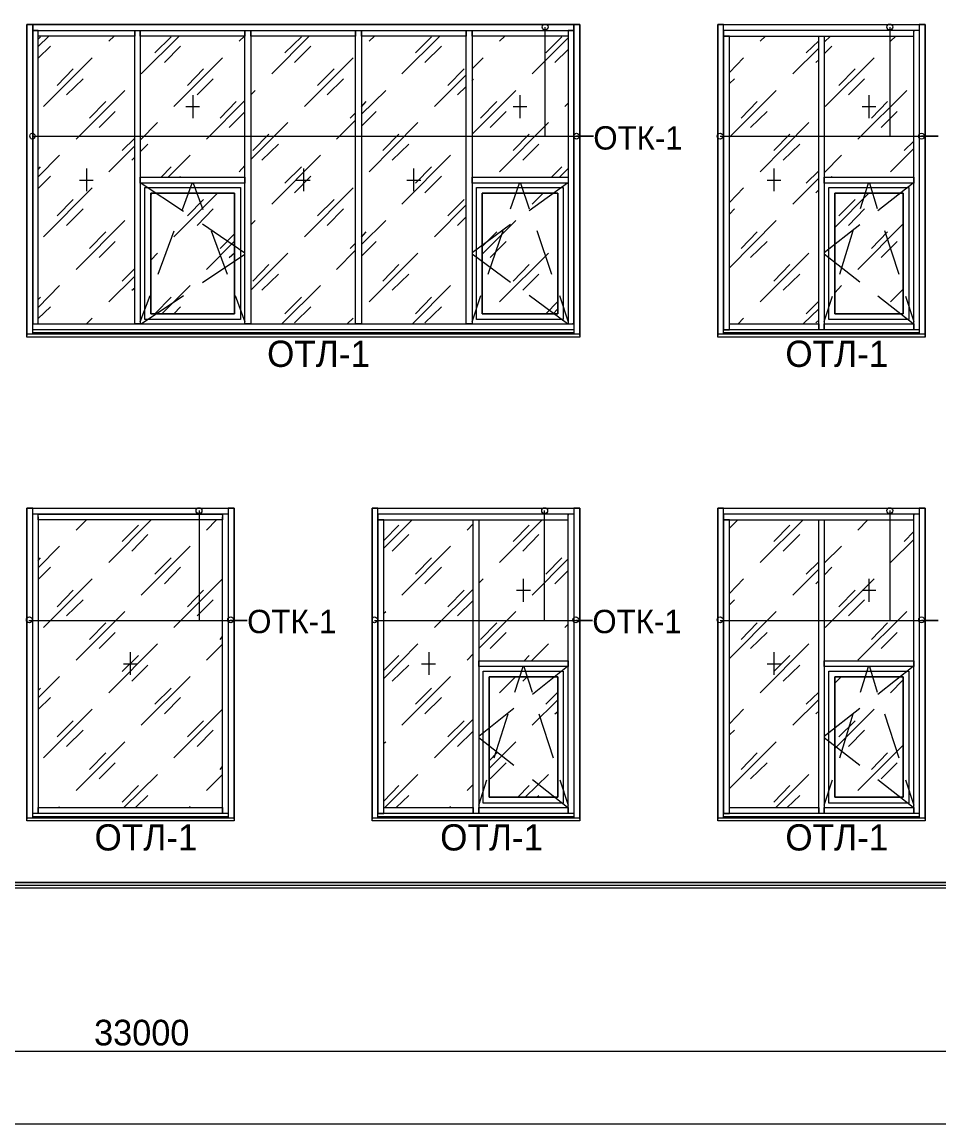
# Model space of a CAD drawing. Header units: millimetres. Extents: x 2294 to 908349, y -83289 to 219220.
# Drawn here: x 370857 to 378818, y 112340 to 121908 of the extents above; entities that cross this region are included whole.
import ezdxf

# ---------------------------------------------------------------- set-up
doc = ezdxf.new("R2010")
doc.units = ezdxf.units.MM
doc.layers.add('PDF _Геометрия', color=7, linetype='Continuous')
doc.layers.add('PDF _Текст', color=7, linetype='Continuous')

msp = doc.modelspace()

# ---------------------------------------------------------------- linework, layer by layer
at = {"layer": 'PDF _Геометрия', "lineweight": 9}
for points in [[(355033.6, 114435.6), (388559.4, 114435.6), (388559.4, 128188.8), (388559.4, 114435.6), (388580.6, 114435.6), (388580.6, 128188.8), (388580.6, 114435.6), (398096.5, 114435.6), (398096.5, 117686.6), (400196.1, 117686.6), (400196.1, 114435.6), (400793, 114435.6), (400793, 117686.6), (402194.1, 117686.6), (402194.1, 114435.6), (418173.9, 114435.6)], [(370949.9, 119197.8), (370949.9, 119261.3), (370949.9, 120535.5), (370949.9, 121809.6), (370949.9, 121885.8), (370949.9, 121835), (370949.9, 120535.5), (370949.9, 119286.7), (370996.5, 119286.7), (370996.5, 120535.5), (370996.5, 121835), (370949.9, 121835), (370971.1, 121835), (371855.8, 121835), (372816.7, 121835), (373777.6, 121835), (374738.5, 121835), (375623.2, 121835), (375648.6, 121835), (375648.6, 121885.8), (375623.2, 121885.8), (374738.5, 121885.8), (373777.6, 121885.8), (372816.7, 121885.8), (371855.8, 121885.8), (370971.1, 121885.8), (370949.9, 121885.8), (370899.1, 121885.8), (370899.1, 121809.6), (370899.1, 120535.5), (370899.1, 119261.3), (370899.1, 119185.1), (370899.1, 121885.8), (375699.4, 121885.8), (375699.4, 119185.1), (375699.4, 119261.3), (375699.4, 120535.5), (375699.4, 121809.6), (375699.4, 121885.8), (375648.6, 121885.8), (375648.6, 121809.6), (375648.6, 120535.5), (375648.6, 121835), (375597.8, 121835), (375597.8, 120535.5), (375597.8, 119286.7), (375648.6, 119286.7), (375648.6, 120535.5), (375648.6, 119261.3), (375648.6, 119197.8)], [(375394.6, 121864.6), (375394.6, 120916.4), (375817.9, 120916.4), (375669.8, 120916.4)], [(376948.1, 119197.8), (376948.1, 119261.3), (376948.1, 120535.5), (376948.1, 119235.9), (376998.9, 119235.9), (376998.9, 120535.5), (376998.9, 121784.2), (376948.1, 121784.2), (376948.1, 120535.5), (376948.1, 121809.6), (376948.1, 121885.8), (376897.3, 121885.8), (376897.3, 121809.6), (376897.3, 120535.5), (376897.3, 119261.3), (376897.3, 119185.1), (376897.3, 121885.8), (378696.4, 121885.8), (378696.4, 119185.1), (378696.4, 119261.3), (378696.4, 120535.5), (378696.4, 121809.6), (378696.4, 121885.8), (378645.6, 121885.8), (378645.6, 121809.6), (378645.6, 120535.5), (378645.6, 119235.9), (378599, 119235.9), (378599, 120535.5), (378599, 121809.6)], [(378391.6, 121864.6), (378391.6, 120916.4), (378810.7, 120916.4), (378666.8, 120916.4)], [(378599, 121835), (378599, 121826.5)], [(378645.6, 121809.6), (378645.6, 120535.5), (378645.6, 119261.3), (378645.6, 119197.8)], [(370996.5, 121695.3), (371089.6, 121784.2)], [(370996.5, 121758.8), (371017.6, 121780)], [(371610.2, 121741.9), (371656.8, 121784.2)], [(371889.6, 121458.3), (372219.8, 121784.2)], [(372008.2, 121640.3), (372152.1, 121780)], [(372740.5, 121741.9), (372787, 121784.2)], [(373024.1, 121458.3), (373350, 121784.2)], [(373138.4, 121640.3), (373282.3, 121780)], [(373870.7, 121741.9), (373917.3, 121784.2)], [(374154.3, 121458.3), (374484.5, 121784.2)], [(374272.8, 121640.3), (374412.5, 121780)], [(375000.9, 121741.9), (375047.5, 121784.2)], [(375284.5, 121458.3), (375597.8, 121771.5)], [(375403.1, 121640.3), (375542.8, 121780)], [(377265.6, 121741.9), (377312.2, 121784.2)], [(377663.5, 121640.3), (377773.6, 121746.1)], [(377820.1, 121733.4), (377875.2, 121784.2)], [(378395.8, 121741.9), (378442.4, 121784.2)], [(370996.5, 121593.7), (371102.3, 121699.5)], [(372092.8, 121555.6), (372232.5, 121699.5)], [(373223, 121555.6), (373362.7, 121699.5)], [(374353.3, 121555.6), (374497.2, 121699.5)], [(375483.5, 121555.6), (375597.8, 121669.9)], [(377549.2, 121458.3), (377773.6, 121682.6)], [(377820.1, 121631.8), (377887.9, 121699.5)], [(371043, 121174.6), (371466.3, 121597.9)], [(372173.2, 121174.6), (372596.6, 121597.9)], [(373307.7, 121174.6), (373731, 121597.9)], [(374763.9, 121500.6), (374861.2, 121597.9)], [(376998.9, 121471), (377121.7, 121597.9)], [(377748.2, 121555.6), (377773.6, 121581)], [(377828.6, 121174.6), (378256.2, 121597.9)], [(371161.5, 121356.7), (371301.2, 121500.6)], [(371242, 121276.2), (371385.9, 121415.9)], [(372291.8, 121356.7), (372431.5, 121500.6)], [(372376.4, 121276.2), (372516.1, 121415.9)], [(373422, 121356.7), (373565.9, 121500.6)], [(373506.7, 121276.2), (373646.4, 121415.9)], [(374437.9, 121174.6), (374713.1, 121449.8)], [(374552.2, 121356.7), (374696.2, 121500.6)], [(374763.9, 121399), (374776.6, 121415.9)], [(376998.9, 121373.6), (377041.3, 121415.9)], [(377947.1, 121356.7), (378091.1, 121500.6)], [(378031.8, 121276.2), (378171.5, 121415.9)], [(374636.9, 121276.2), (374713.1, 121348.2)], [(371326.6, 120891), (371749.9, 121314.3)], [(372338.3, 121272), (372338.3, 121073)], [(372456.9, 120891), (372791.3, 121225.4)], [(372842.1, 121276.2), (372880.2, 121314.3)], [(373803, 121106.9), (374014.6, 121314.3)], [(374763.9, 120933.4), (375144.9, 121314.3)], [(375178.7, 121272), (375178.7, 121073)], [(376998.9, 120908), (377405.3, 121314.3)], [(378112.2, 120891), (378539.8, 121314.3)], [(378209.6, 121272), (378209.6, 121073)], [(371440.9, 121073), (371584.9, 121217)], [(371525.6, 120992.6), (371665.3, 121132.3)], [(372279.1, 121174.6), (372397.6, 121174.6)], [(372575.4, 121073), (372715.1, 121217)], [(373803, 121170.4), (373845.3, 121217)], [(373803, 121005.3), (373930, 121132.3)], [(374835.8, 121073), (374979.8, 121217)], [(374920.5, 120992.6), (375060.2, 121132.3)], [(375119.5, 121174.6), (375238, 121174.6)], [(375568.2, 121174.6), (375597.8, 121204.3)], [(377100.5, 121073), (377240.2, 121217)], [(377181, 120992.6), (377324.9, 121132.3)], [(378150.3, 121174.6), (378268.9, 121174.6)], [(378230.8, 121073), (378370.4, 121217)], [(378315.4, 120992.6), (378455.1, 121132.3)], [(371881.2, 120882.6), (372033.6, 121035)], [(372655.8, 120992.6), (372791.3, 121128.1)], [(372842.1, 120713.2), (373163.8, 121035)], [(373587.1, 120891), (373752.2, 121056.1)], [(373705.6, 121073), (373752.2, 121119.6)], [(373870.7, 120607.4), (374294, 121035)], [(375000.9, 120607.4), (375428.5, 121035)], [(377265.6, 120607.4), (377688.9, 121035)], [(370945.7, 120916.4), (375817.9, 120916.4)], [(371724.5, 120793.7), (371834.6, 120899.5)], [(371881.2, 120781), (371948.9, 120848.7)], [(372859, 120793.7), (372998.7, 120933.4)], [(372939.4, 120709), (373083.4, 120848.7)], [(373989.2, 120793.7), (374128.9, 120933.4)], [(374069.7, 120709), (374213.6, 120848.7)], [(375119.5, 120793.7), (375259.1, 120933.4)], [(375204.1, 120709), (375343.8, 120848.7)], [(376918.5, 120916.4), (378810.7, 120916.4)], [(377384.1, 120793.7), (377523.8, 120933.4)], [(377464.6, 120709), (377608.5, 120848.7)], [(378514.4, 120793.7), (378599, 120874.1)], [(370996.5, 120565.1), (371182.7, 120751.3)], [(371610.2, 120607.4), (371834.6, 120831.8)], [(372126.7, 120560.8), (372317.2, 120751.3)], [(373024.1, 120328), (373447.4, 120751.3)], [(374154.3, 120328), (374577.6, 120751.3)], [(377820.1, 120598.9), (377972.5, 120751.3)], [(378395.8, 120607.4), (378599, 120810.6)], [(371809.2, 120709), (371834.6, 120734.4)], [(372740.5, 120607.4), (372791.3, 120662.4)], [(370996.5, 120628.6), (371017.6, 120649.7)], [(370996.5, 120463.5), (371102.3, 120569.3)], [(371415.5, 120637), (371415.5, 120438.1)], [(372063.2, 120560.8), (372152.1, 120649.7)], [(372228.3, 120560.8), (372232.5, 120569.3)], [(373138.4, 120510.1), (373282.3, 120649.7)], [(373223, 120425.4), (373362.7, 120569.3)], [(373299.2, 120637), (373299.2, 120438.1)], [(374255.9, 120637), (374255.9, 120438.1)], [(374272.8, 120510.1), (374412.5, 120649.7)], [(374353.3, 120425.4), (374497.2, 120569.3)], [(375453.9, 120560.8), (375542.8, 120649.7)], [(375521.6, 120560.8), (375597.8, 120637)], [(377384.1, 120637), (377384.1, 120438.1)], [(377663.5, 120510.1), (377773.6, 120615.9)], [(377883.6, 120560.8), (377887.9, 120569.3)], [(371043, 120044.4), (371466.3, 120467.7)], [(371356.3, 120535.5), (371474.8, 120535.5)], [(371889.6, 120510.1), (372257.9, 120264.5)], [(372249.4, 120281.5), (372334.1, 120510.1)], [(372342.6, 120510.1), (372427.2, 120281.5)], [(373235.7, 120535.5), (373358.5, 120535.5)], [(373307.7, 120044.4), (373731, 120467.7)], [(374196.6, 120535.5), (374319.4, 120535.5)], [(375098.3, 120285.7), (375174.5, 120510.1)], [(375183, 120510.1), (375259.1, 120285.7)], [(375593.6, 120510.1), (375259.1, 120268.8)], [(376998.9, 120340.7), (377121.7, 120467.7)], [(377324.9, 120535.5), (377443.4, 120535.5)], [(377549.2, 120328), (377773.6, 120552.4)], [(378137.6, 120289.9), (378205.4, 120510.1)], [(378213.8, 120510.1), (378281.6, 120289.9)], [(378594.8, 120510.1), (378285.8, 120268.8)], [(371161.5, 120226.4), (371301.2, 120366.1)], [(371974.3, 120408.5), (371987, 120421.2)], [(372173.2, 120044.4), (372554.2, 120421.2)], [(372291.8, 120226.4), (372431.5, 120366.1)], [(373422, 120226.4), (373565.9, 120366.1)], [(374552.2, 120226.4), (374696.2, 120366.1)], [(375284.5, 120328), (375381.9, 120421.2)], [(377748.2, 120425.4), (377773.6, 120450.8)], [(377913.3, 120124.8), (378209.6, 120421.2)], [(377947.1, 120226.4), (378091.1, 120366.1)], [(371242, 120141.8), (371385.9, 120285.7)], [(372376.4, 120141.8), (372516.1, 120285.7)], [(373506.7, 120141.8), (373646.4, 120285.7)], [(374437.9, 120044.4), (374713.1, 120319.6)], [(376998.9, 120239.1), (377041.3, 120285.7)], [(378031.8, 120141.8), (378171.5, 120285.7)], [(371326.6, 119760.8), (371749.9, 120184.1)], [(372842.1, 120146), (372880.2, 120184.1)], [(373803, 119976.7), (374014.6, 120184.1)], [(374636.9, 120141.8), (374713.1, 120218)], [(374852.8, 119892), (375144.9, 120184.1)], [(376998.9, 119773.5), (377405.3, 120184.1)], [(371440.9, 119942.8), (371584.9, 120086.7)], [(372037.8, 119718.5), (372177.5, 120095.2)], [(372423, 120154.5), (372791.3, 119904.7)], [(372499.2, 120095.2), (372638.9, 119718.5)], [(373803, 120040.2), (373845.3, 120086.7)], [(375098.3, 120150.2), (374763.9, 119904.7)], [(374852.8, 119959.8), (374979.8, 120086.7)], [(374903.6, 119718.5), (375034.8, 120099.4)], [(375326.9, 120099.4), (375453.9, 119718.5)], [(377100.5, 119942.8), (377240.2, 120086.7)], [(378129.2, 120146), (377820.1, 119904.7)], [(377955.6, 119718.5), (378074.1, 120099.4)], [(378112.2, 119760.8), (378505.9, 120154.5)], [(378230.8, 119942.8), (378370.4, 120086.7)], [(378345, 120099.4), (378467.8, 119718.5)], [(371525.6, 119862.4), (371665.3, 120002.1)], [(372456.9, 119760.8), (372702.4, 120006.3)], [(372575.4, 119942.8), (372702.4, 120069.8)], [(373705.6, 119942.8), (373752.2, 119989.4)], [(373803, 119875.1), (373930, 120002.1)], [(374920.5, 119862.4), (375060.2, 120002.1)], [(377181, 119862.4), (377324.9, 120002.1)], [(378315.4, 119862.4), (378455.1, 120002.1)], [(371974.3, 119841.2), (372033.6, 119900.5)], [(372423, 119646.5), (372791.3, 119892)], [(372655.8, 119862.4), (372702.4, 119904.7)], [(372842.1, 119578.8), (373163.8, 119900.5)], [(373587.1, 119760.8), (373752.2, 119925.9)], [(373870.7, 119477.2), (374294, 119900.5)], [(375098.3, 119646.5), (374763.9, 119892)], [(375000.9, 119477.2), (375428.5, 119900.5)], [(377265.6, 119477.2), (377688.9, 119900.5)], [(378129.2, 119650.7), (377820.1, 119892)], [(372859, 119659.2), (372998.7, 119803.1)], [(373989.2, 119659.2), (374128.9, 119803.1)], [(375119.5, 119659.2), (375259.1, 119803.1)], [(377384.1, 119659.2), (377523.8, 119803.1)], [(371610.2, 119477.2), (371834.6, 119701.5)], [(371724.5, 119659.2), (371834.6, 119769.3)], [(372939.4, 119578.8), (373083.4, 119718.5)], [(374069.7, 119578.8), (374213.6, 119718.5)], [(375204.1, 119578.8), (375343.8, 119718.5)], [(377464.6, 119578.8), (377608.5, 119718.5)], [(370996.5, 119430.6), (371182.7, 119621.1)], [(371809.2, 119578.8), (371834.6, 119599.9)], [(372071.7, 119375.6), (372317.2, 119621.1)], [(373113, 119286.7), (373447.4, 119621.1)], [(374247.4, 119286.7), (374577.6, 119621.1)], [(377913.3, 119557.6), (377972.5, 119621.1)], [(370996.5, 119498.4), (371017.6, 119519.5)], [(371881.2, 119303.6), (371970.1, 119532.2)], [(371889.6, 119286.7), (372257.9, 119532.2)], [(372008.2, 119375.6), (372152.1, 119519.5)], [(372706.6, 119532.2), (372791.3, 119303.6)], [(373138.4, 119375.6), (373282.3, 119519.5)], [(374272.8, 119375.6), (374412.5, 119519.5)], [(374763.9, 119303.6), (374840.1, 119532.2)], [(375593.6, 119286.7), (375259.1, 119532.2)], [(375521.6, 119532.2), (375597.8, 119303.6)], [(377820.1, 119307.9), (377892.1, 119528)], [(378594.8, 119286.7), (378285.8, 119528)], [(378395.8, 119477.2), (378505.9, 119587.2)], [(378527.1, 119528), (378599, 119307.9)], [(370996.5, 119333.3), (371102.3, 119434.9)], [(372173.2, 119375.6), (372232.5, 119434.9)], [(373223, 119295.2), (373362.7, 119434.9)], [(374353.3, 119295.2), (374497.2, 119434.9)], [(375403.1, 119375.6), (375508.9, 119481.4)], [(375466.6, 119375.6), (375508.9, 119417.9)], [(377638.1, 119286.7), (377773.6, 119417.9)], [(377663.5, 119375.6), (377773.6, 119485.7)], [(371415.5, 119286.7), (371466.3, 119337.5)], [(373680.2, 119286.7), (373731, 119337.5)], [(377075.1, 119286.7), (377121.7, 119337.5)], [(377748.2, 119295.2), (377773.6, 119320.6)], [(375623.2, 119235.9), (374738.5, 119235.9), (373777.6, 119235.9), (372816.7, 119235.9), (371855.8, 119235.9), (370971.1, 119235.9), (370949.9, 119235.9), (370949.9, 119286.7), (370971.1, 119286.7), (371855.8, 119286.7), (372816.7, 119286.7), (373777.6, 119286.7), (374738.5, 119286.7), (375623.2, 119286.7)], [(375648.6, 119235.9), (370949.9, 119235.9)], [(375648.6, 119286.7), (375635.9, 119286.7)], [(378645.6, 119235.9), (376948.1, 119235.9)], [(378696.4, 119235.9), (378696.4, 119210.5), (378696.4, 119197.8), (378696.4, 119172.4), (378696.4, 119180.9)], [(375699.4, 119202), (375699.4, 119197.8), (370899.1, 119197.8), (370899.1, 119202)], [(375699.4, 119197.8), (375699.4, 119172.4), (370899.1, 119172.4), (370899.1, 119197.8)], [(370899.1, 119172.4), (370899.1, 119180.9)], [(375648.6, 119210.5), (370949.9, 119210.5), (375648.6, 119210.5)], [(375648.6, 119210.5), (370949.9, 119210.5)], [(375699.4, 119180.9), (375699.4, 119172.4)], [(378696.4, 119197.8), (376897.3, 119197.8), (376897.3, 119202)], [(378696.4, 119172.4), (376897.3, 119172.4), (376897.3, 119197.8)], [(376897.3, 119172.4), (376897.3, 119180.9)], [(378645.6, 119210.5), (376948.1, 119210.5), (378645.6, 119210.5)], [(378645.6, 119210.5), (376948.1, 119210.5)], [(370996.5, 117610.4), (370996.5, 115036.7), (370949.9, 115036.7), (370949.9, 117610.4), (370949.9, 117686.6), (370899.1, 117686.6), (370899.1, 117610.4), (370899.1, 115062.1), (370899.1, 114985.9), (370899.1, 117686.6), (372698.1, 117686.6), (372698.1, 114985.9), (372698.1, 115062.1), (372698.1, 117610.4), (372698.1, 117686.6), (372647.3, 117686.6), (372647.3, 117610.4), (372647.3, 115036.7), (372596.6, 115036.7), (372596.6, 117610.4)], [(373946.9, 114998.6), (373946.9, 115062.1), (373946.9, 116336.3), (373946.9, 115036.7), (373997.7, 115036.7), (373997.7, 116336.3), (373997.7, 117585), (373946.9, 117585), (373946.9, 116336.3), (373946.9, 117610.4), (373946.9, 117686.6), (373896.1, 117686.6), (373896.1, 117610.4), (373896.1, 116336.3), (373896.1, 115062.1), (373896.1, 114985.9), (373896.1, 117686.6), (375699.4, 117686.6), (375699.4, 114985.9), (375699.4, 115062.1), (375699.4, 116336.3), (375699.4, 117610.4), (375699.4, 117686.6), (375648.6, 117686.6), (375648.6, 117610.4), (375648.6, 116336.3), (375648.6, 115036.7), (375597.8, 115036.7), (375597.8, 116336.3), (375597.8, 117610.4)], [(376948.1, 114998.6), (376948.1, 115062.1), (376948.1, 116336.3), (376948.1, 115036.7), (376998.9, 115036.7), (376998.9, 116336.3), (376998.9, 117585), (376948.1, 117585), (376948.1, 116336.3), (376948.1, 117610.4), (376948.1, 117686.6), (376897.3, 117686.6), (376897.3, 117610.4), (376897.3, 116336.3), (376897.3, 115062.1), (376897.3, 114985.9), (376897.3, 117686.6), (378696.4, 117686.6), (378696.4, 114985.9), (378696.4, 115062.1), (378696.4, 116336.3), (378696.4, 117610.4), (378696.4, 117686.6), (378645.6, 117686.6), (378645.6, 117610.4), (378645.6, 116336.3), (378645.6, 115036.7), (378599, 115036.7), (378599, 116336.3), (378599, 117610.4)], [(370949.9, 114998.6), (370949.9, 115062.1), (370949.9, 117610.4)], [(372596.6, 117627.3), (372596.6, 117635.8), (372596.6, 117585), (370996.5, 117585), (370996.5, 117635.8), (372596.6, 117635.8)], [(370996.5, 117627.3), (370996.5, 117635.8)], [(372393.4, 117665.4), (372393.4, 116713), (372812.4, 116713), (372664.3, 116713)], [(372647.3, 117610.4), (372647.3, 115062.1), (372647.3, 114998.6)], [(375390.4, 117665.4), (375390.4, 116713), (375809.4, 116713), (375665.5, 116713)], [(375597.8, 117635.8), (375597.8, 117627.3)], [(375648.6, 117610.4), (375648.6, 116336.3), (375648.6, 115062.1), (375648.6, 114998.6)], [(378391.6, 117665.4), (378391.6, 116713), (378810.7, 116713), (378666.8, 116713)], [(378599, 117635.8), (378599, 117627.3)], [(378645.6, 117610.4), (378645.6, 116336.3), (378645.6, 115062.1), (378645.6, 114998.6)], [(371326.6, 117496.1), (371415.5, 117585)], [(371610.2, 117216.7), (371978.5, 117585)], [(371724.5, 117398.8), (371868.5, 117538.4)], [(372456.9, 117496.1), (372545.8, 117585)], [(373997.7, 117339.5), (374243.2, 117585)], [(373997.7, 117407.2), (374128.9, 117538.4)], [(374721.5, 117496.1), (374772.3, 117551.1)], [(375000.9, 117216.7), (375373.4, 117585)], [(375119.5, 117398.8), (375259.1, 117538.4)], [(376998.9, 117513), (377070.9, 117585)], [(377265.6, 117216.7), (377638.1, 117585)], [(377384.1, 117398.8), (377523.8, 117538.4)], [(378112.2, 117496.1), (378201.1, 117585)], [(371809.2, 117314.1), (371948.9, 117458)], [(374069.7, 117314.1), (374213.6, 117458)], [(375204.1, 117314.1), (375343.8, 117458)], [(377464.6, 117314.1), (377608.5, 117458)], [(378395.8, 117216.7), (378599, 117415.7)], [(378514.4, 117398.8), (378599, 117483.4)], [(370996.5, 117170.2), (371182.7, 117356.4)], [(371889.6, 116933.1), (372317.2, 117356.4)], [(374154.3, 116933.1), (374577.6, 117356.4)], [(377820.1, 117208.3), (377972.5, 117356.4)], [(370996.5, 117233.7), (371017.6, 117254.8)], [(372008.2, 117115.1), (372152.1, 117254.8)], [(374272.8, 117115.1), (374412.5, 117254.8)], [(375284.5, 116933.1), (375597.8, 117246.4)], [(375403.1, 117115.1), (375542.8, 117254.8)], [(377663.5, 117115.1), (377773.6, 117221)], [(370996.5, 117068.6), (371102.3, 117174.4)], [(372092.8, 117030.5), (372232.5, 117174.4)], [(374353.3, 117030.5), (374497.2, 117174.4)], [(375483.5, 117030.5), (375597.8, 117144.8)], [(377549.2, 116933.1), (377773.6, 117157.5)], [(377820.1, 117106.7), (377887.9, 117174.4)], [(371043, 116649.5), (371466.3, 117072.8)], [(372173.2, 116649.5), (372596.6, 117072.8)], [(374823.1, 117034.7), (374861.2, 117072.8)], [(375208.4, 117072.8), (375208.4, 116873.9)], [(376998.9, 116945.8), (377121.7, 117072.8)], [(377748.2, 117030.5), (377773.6, 117055.9)], [(377828.6, 116649.5), (378256.2, 117072.8)], [(378209.6, 117072.8), (378209.6, 116873.9)], [(371161.5, 116831.5), (371301.2, 116975.4)], [(372291.8, 116831.5), (372431.5, 116975.4)], [(374437.9, 116649.5), (374772.3, 116983.9)], [(374552.2, 116831.5), (374696.2, 116975.4)], [(375149.1, 116975.4), (375271.8, 116975.4)], [(377947.1, 116831.5), (378091.1, 116975.4)], [(378150.3, 116975.4), (378268.9, 116975.4)], [(371242, 116751.1), (371385.9, 116890.8)], [(372376.4, 116751.1), (372516.1, 116890.8)], [(374636.9, 116751.1), (374772.3, 116886.6)], [(376998.9, 116848.5), (377041.3, 116890.8)], [(378031.8, 116751.1), (378171.5, 116890.8)], [(371326.6, 116365.9), (371749.9, 116789.2)], [(373997.7, 116776.5), (374014.6, 116789.2)], [(374823.1, 116467.5), (375144.9, 116789.2)], [(376998.9, 116382.8), (377405.3, 116789.2)], [(378112.2, 116365.9), (378539.8, 116789.2)], [(370916, 116713), (372812.4, 116713)], [(371440.9, 116547.9), (371584.9, 116691.8)], [(373917.3, 116713), (375809.4, 116713)], [(374835.8, 116547.9), (374979.8, 116691.8)], [(375568.2, 116649.5), (375597.8, 116679.1)], [(376918.5, 116713), (378810.7, 116713)], [(377100.5, 116547.9), (377240.2, 116691.8)], [(378230.8, 116547.9), (378370.4, 116691.8)], [(371525.6, 116467.5), (371665.3, 116607.2)], [(372575.4, 116547.9), (372596.6, 116573.3)], [(374920.5, 116467.5), (375060.2, 116607.2)], [(377181, 116467.5), (377324.9, 116607.2)], [(378315.4, 116467.5), (378455.1, 116607.2)], [(371610.2, 116082.3), (372033.6, 116509.8)], [(372456.9, 116365.9), (372596.6, 116505.6)], [(373997.7, 116209.3), (374294, 116509.8)], [(375280.3, 116361.7), (375428.5, 116509.8)], [(377265.6, 116082.3), (377688.9, 116509.8)], [(371724.5, 116268.5), (371868.5, 116408.2)], [(371796.5, 116437.8), (371796.5, 116238.9)], [(373997.7, 116277), (374128.9, 116408.2)], [(374387.1, 116437.8), (374387.1, 116238.9)], [(374721.5, 116365.9), (374772.3, 116420.9)], [(375216.8, 116361.7), (375259.1, 116408.2)], [(377384.1, 116437.8), (377384.1, 116238.9)], [(377384.1, 116268.5), (377523.8, 116408.2)], [(371737.2, 116336.3), (371855.8, 116336.3)], [(371809.2, 116183.9), (371948.9, 116323.6)], [(374069.7, 116183.9), (374213.6, 116323.6)], [(374323.6, 116336.3), (374446.4, 116336.3)], [(375136.4, 116090.7), (375208.4, 116310.9)], [(375212.6, 116310.9), (375284.5, 116090.7)], [(375593.6, 116310.9), (375288.8, 116069.6)], [(377324.9, 116336.3), (377443.4, 116336.3)], [(377464.6, 116183.9), (377608.5, 116323.6)], [(378137.6, 116090.7), (378205.4, 116310.9)], [(378213.8, 116310.9), (378281.6, 116090.7)], [(378594.8, 116310.9), (378285.8, 116069.6)], [(370996.5, 116039.9), (371182.7, 116226.2)], [(371889.6, 115802.9), (372317.2, 116226.2)], [(374154.3, 115802.9), (374577.6, 116226.2)], [(375000.9, 116082.3), (375140.6, 116222)], [(375204.1, 116183.9), (375242.2, 116222)], [(377913.3, 116166.9), (377968.3, 116222)], [(378395.8, 116082.3), (378505.9, 116196.6)], [(370996.5, 116103.4), (371017.6, 116124.6)], [(372008.2, 115984.9), (372152.1, 116124.6)], [(374272.8, 115984.9), (374412.5, 116124.6)], [(375403.1, 115984.9), (375508.9, 116090.7)], [(377663.5, 115984.9), (377773.6, 116090.7)], [(370996.5, 115938.3), (371102.3, 116044.2)], [(372092.8, 115900.2), (372232.5, 116044.2)], [(374353.3, 115900.2), (374497.2, 116044.2)], [(375284.5, 115802.9), (375508.9, 116023)], [(377549.2, 115802.9), (377773.6, 116027.2)], [(371043, 115519.3), (371466.3, 115942.6)], [(372173.2, 115519.3), (372596.6, 115942.6)], [(375127.9, 115946.8), (374823.1, 115705.5)], [(374954.4, 115519.3), (375077.1, 115900.2)], [(375343.8, 115900.2), (375466.6, 115519.3)], [(375483.5, 115900.2), (375508.9, 115921.4)], [(376998.9, 115815.6), (377121.7, 115942.6)], [(377748.2, 115900.2), (377773.6, 115925.6)], [(378129.2, 115946.8), (377820.1, 115705.5)], [(377913.3, 115599.7), (378256.2, 115942.6)], [(377955.6, 115519.3), (378074.1, 115900.2)], [(378345, 115900.2), (378467.8, 115519.3)], [(371161.5, 115701.3), (371301.2, 115841)], [(372291.8, 115701.3), (372431.5, 115841)], [(374437.9, 115519.3), (374772.3, 115853.7)], [(374552.2, 115701.3), (374696.2, 115841)], [(377947.1, 115701.3), (378091.1, 115841)], [(371242, 115616.6), (371385.9, 115760.6)], [(372376.4, 115616.6), (372516.1, 115760.6)], [(374636.9, 115616.6), (374772.3, 115752.1)], [(375127.9, 115451.5), (374823.1, 115692.8)], [(376998.9, 115718.2), (377041.3, 115760.6)], [(378129.2, 115451.5), (377820.1, 115692.8)], [(378031.8, 115616.6), (378171.5, 115760.6)], [(371326.6, 115235.7), (371749.9, 115659)], [(373997.7, 115646.3), (374014.6, 115659)], [(374912, 115426.1), (375144.9, 115659)], [(376998.9, 115252.6), (377405.3, 115659)], [(378112.2, 115235.7), (378505.9, 115629.3)], [(371440.9, 115417.7), (371584.9, 115561.6)], [(374912, 115493.9), (374979.8, 115561.6)], [(377100.5, 115417.7), (377240.2, 115561.6)], [(378230.8, 115417.7), (378370.4, 115561.6)], [(371525.6, 115337.3), (371665.3, 115476.9)], [(372575.4, 115417.7), (372596.6, 115443.1)], [(374920.5, 115337.3), (375060.2, 115476.9)], [(377181, 115337.3), (377324.9, 115476.9)], [(378315.4, 115337.3), (378455.1, 115476.9)], [(371741.5, 115087.5), (372033.6, 115375.4)], [(372456.9, 115235.7), (372596.6, 115375.4)], [(374006.2, 115087.5), (374294, 115375.4)], [(374823.1, 115108.7), (374890.9, 115328.8)], [(375225.3, 115176.4), (375428.5, 115375.4)], [(375593.6, 115087.5), (375288.8, 115328.8)], [(375525.8, 115328.8), (375597.8, 115108.7)], [(377401.1, 115087.5), (377688.9, 115375.4)], [(377820.1, 115108.7), (377892.1, 115328.8)], [(378594.8, 115087.5), (378285.8, 115328.8)], [(378527.1, 115328.8), (378599, 115108.7)], [(371724.5, 115134.1), (371868.5, 115278)], [(373997.7, 115142.5), (374128.9, 115278)], [(374721.5, 115235.7), (374772.3, 115286.5)], [(375161.8, 115176.4), (375259.1, 115278)], [(377384.1, 115134.1), (377523.8, 115278)], [(371843.1, 115087.5), (371948.9, 115193.3)], [(374103.5, 115087.5), (374213.6, 115193.3)], [(375326.9, 115176.4), (375343.8, 115193.3)], [(377498.4, 115087.5), (377608.5, 115193.3)], [(372647.3, 115036.7), (370949.9, 115036.7)], [(372647.3, 115007.1), (370949.9, 115007.1), (372647.3, 115007.1)], [(372647.3, 115007.1), (370949.9, 115007.1)], [(371178.5, 115087.5), (371182.7, 115096)], [(372308.7, 115087.5), (372317.2, 115096)], [(375648.6, 115036.7), (373946.9, 115036.7)], [(375648.6, 115007.1), (373946.9, 115007.1), (375648.6, 115007.1)], [(375648.6, 115007.1), (373946.9, 115007.1)], [(374569.2, 115087.5), (374577.6, 115096)], [(378645.6, 115036.7), (376948.1, 115036.7)], [(378645.6, 115007.1), (376948.1, 115007.1), (378645.6, 115007.1)], [(378645.6, 115007.1), (376948.1, 115007.1)], [(370899.1, 114998.6), (370899.1, 114998.6)], [(370899.1, 114973.2), (370899.1, 114977.4)], [(372698.1, 114998.6), (372698.1, 114998.6)], [(372698.1, 114977.4), (372698.1, 114973.2)], [(373896.1, 114998.6), (373896.1, 114998.6)], [(373896.1, 114973.2), (373896.1, 114977.4)], [(375699.4, 114998.6), (375699.4, 114998.6)], [(375699.4, 114977.4), (375699.4, 114973.2)], [(376897.3, 114998.6), (376897.3, 114998.6)], [(376897.3, 114973.2), (376897.3, 114977.4)], [(378696.4, 114998.6), (378696.4, 114998.6)], [(378696.4, 114977.4), (378696.4, 114973.2)], [(418051.1, 112628.1), (418051.1, 114389), (399192.9, 114389), (313405.7, 114389)], [(355368, 113038.7), (355300.3, 112971), (388297, 112971), (388225, 112899)], [(314235.4, 112340.2), (417962.3, 112340.2)]]:
    msp.add_lwpolyline(points, dxfattribs=at)
for points in [[(371834.6, 121784.2), (370996.5, 121784.2), (370996.5, 121835), (371834.6, 121835)], [(371834.6, 120535.5), (371834.6, 121835), (371881.2, 121835), (371881.2, 120535.5), (371881.2, 119286.7), (371834.6, 119286.7)], [(372791.3, 121784.2), (371881.2, 121784.2), (371881.2, 121835), (372791.3, 121835)], [(372791.3, 120535.5), (372791.3, 121835), (372842.1, 121835), (372842.1, 120535.5), (372842.1, 119286.7), (372791.3, 119286.7)], [(373752.2, 121784.2), (372842.1, 121784.2), (372842.1, 121835), (373752.2, 121835)], [(373752.2, 120535.5), (373752.2, 121835), (373803, 121835), (373803, 120535.5), (373803, 119286.7), (373752.2, 119286.7)], [(374713.1, 121784.2), (373803, 121784.2), (373803, 121835), (374713.1, 121835)], [(374713.1, 120535.5), (374713.1, 121835), (374763.9, 121835), (374763.9, 120535.5), (374763.9, 119286.7), (374713.1, 119286.7)], [(375597.8, 121784.2), (374763.9, 121784.2), (374763.9, 121835), (375597.8, 121835)], [(377799, 121835), (376948.1, 121835), (376948.1, 121784.2), (377799, 121784.2), (378599, 121784.2), (378599, 121835), (377799, 121835), (376973.5, 121835), (376948.1, 121835), (376948.1, 121885.8), (376973.5, 121885.8), (377799, 121885.8), (378620.2, 121885.8), (378645.6, 121885.8), (378645.6, 121835), (378620.2, 121835)], [(377820.1, 119235.9), (377773.6, 119235.9), (376998.9, 119235.9), (376998.9, 119286.7), (377773.6, 119286.7), (377773.6, 119235.9), (377773.6, 120535.5), (377773.6, 121784.2), (377820.1, 121784.2), (377820.1, 120535.5)], [(372791.3, 120510.1), (371881.2, 120510.1), (371881.2, 120560.8), (372791.3, 120560.8)], [(375597.8, 120510.1), (374763.9, 120510.1), (374763.9, 120560.8), (375597.8, 120560.8)], [(378599, 120510.1), (377820.1, 120510.1), (377820.1, 120560.8), (378599, 120560.8)], [(371923.5, 120472), (372753.2, 120472), (372753.2, 119324.8), (371923.5, 119324.8)], [(372753.2, 120472), (372753.2, 119324.8), (371923.5, 119324.8), (371923.5, 120472)], [(374802, 120472), (375555.5, 120472), (375555.5, 119324.8), (374802, 119324.8)], [(375555.5, 120472), (375555.5, 119324.8), (374802, 119324.8), (374802, 120472)], [(377862.5, 120472), (378556.7, 120472), (378556.7, 119324.8), (377862.5, 119324.8)], [(378556.7, 120472), (378556.7, 119324.8), (377862.5, 119324.8), (377862.5, 120472)], [(372702.4, 120421.2), (371974.3, 120421.2), (371974.3, 119375.6), (372702.4, 119375.6)], [(371974.3, 119375.6), (371974.3, 120421.2), (372702.4, 120421.2), (372702.4, 119375.6)], [(375508.9, 120421.2), (374852.8, 120421.2), (374852.8, 119375.6), (375508.9, 119375.6)], [(374852.8, 119375.6), (374852.8, 120421.2), (375508.9, 120421.2), (375508.9, 119375.6)], [(378505.9, 120421.2), (377913.3, 120421.2), (377913.3, 119375.6), (378505.9, 119375.6)], [(377913.3, 119375.6), (377913.3, 120421.2), (378505.9, 120421.2), (378505.9, 119375.6)], [(378599, 119235.9), (377820.1, 119235.9), (377820.1, 119286.7), (378599, 119286.7)], [(370971.1, 117686.6), (372647.3, 117686.6), (372647.3, 117635.8), (370971.1, 117635.8), (370949.9, 117635.8), (370949.9, 117686.6)], [(374797.7, 117635.8), (373946.9, 117635.8), (373946.9, 117585), (374797.7, 117585), (375597.8, 117585), (375597.8, 117635.8), (374797.7, 117635.8), (373972.3, 117635.8), (373946.9, 117635.8), (373946.9, 117686.6), (373972.3, 117686.6), (374797.7, 117686.6), (375623.2, 117686.6), (375648.6, 117686.6), (375648.6, 117635.8), (375623.2, 117635.8)], [(377799, 117635.8), (376948.1, 117635.8), (376948.1, 117585), (377799, 117585), (378599, 117585), (378599, 117635.8), (377799, 117635.8), (376973.5, 117635.8), (376948.1, 117635.8), (376948.1, 117686.6), (376973.5, 117686.6), (377799, 117686.6), (378620.2, 117686.6), (378645.6, 117686.6), (378645.6, 117635.8), (378620.2, 117635.8)], [(374823.1, 115036.7), (374772.3, 115036.7), (373997.7, 115036.7), (373997.7, 115087.5), (374772.3, 115087.5), (374772.3, 115036.7), (374772.3, 116336.3), (374772.3, 117585), (374823.1, 117585), (374823.1, 116336.3)], [(377820.1, 115036.7), (377773.6, 115036.7), (376998.9, 115036.7), (376998.9, 115087.5), (377773.6, 115087.5), (377773.6, 115036.7), (377773.6, 116336.3), (377773.6, 117585), (377820.1, 117585), (377820.1, 116336.3)], [(375597.8, 116310.9), (374823.1, 116310.9), (374823.1, 116361.7), (375597.8, 116361.7)], [(378599, 116310.9), (377820.1, 116310.9), (377820.1, 116361.7), (378599, 116361.7)], [(374861.2, 116272.8), (375555.5, 116272.8), (375555.5, 115125.6), (374861.2, 115125.6)], [(375555.5, 116272.8), (375555.5, 115125.6), (374861.2, 115125.6), (374861.2, 116272.8)], [(377862.5, 116272.8), (378556.7, 116272.8), (378556.7, 115125.6), (377862.5, 115125.6)], [(378556.7, 116272.8), (378556.7, 115125.6), (377862.5, 115125.6), (377862.5, 116272.8)], [(375508.9, 116222), (374912, 116222), (374912, 115176.4), (375508.9, 115176.4)], [(374912, 115176.4), (374912, 116222), (375508.9, 116222), (375508.9, 115176.4)], [(378505.9, 116222), (377913.3, 116222), (377913.3, 115176.4), (378505.9, 115176.4)], [(377913.3, 115176.4), (377913.3, 116222), (378505.9, 116222), (378505.9, 115176.4)], [(372596.6, 115036.7), (370996.5, 115036.7), (370996.5, 115087.5), (372596.6, 115087.5)], [(375597.8, 115036.7), (374823.1, 115036.7), (374823.1, 115087.5), (375597.8, 115087.5)], [(378599, 115036.7), (377820.1, 115036.7), (377820.1, 115087.5), (378599, 115087.5)], [(372698.1, 114973.2), (370899.1, 114973.2), (370899.1, 114998.6), (372698.1, 114998.6)], [(375699.4, 114973.2), (373896.1, 114973.2), (373896.1, 114998.6), (375699.4, 114998.6)], [(378696.4, 114973.2), (376897.3, 114973.2), (376897.3, 114998.6), (378696.4, 114998.6)], [(398096.5, 114414.4), (398096.5, 114435.6), (318603.9, 114435.6), (355012.4, 114435.6), (318603.9, 114435.6), (318603.9, 114414.4)], [(355033.6, 114435.6), (388559.4, 114435.6)]]:
    msp.add_lwpolyline(points, close=True, dxfattribs=at)
for points in [[(375373.4, 121864.6), (375373.4, 121881.6), (375381.9, 121890), (375398.8, 121890)], [(375373.4, 121864.6), (375373.4, 121881.6), (375381.9, 121890), (375398.8, 121890)], [(375398.8, 121839.2), (375381.9, 121839.2), (375373.4, 121851.9), (375373.4, 121864.6)], [(375398.8, 121839.2), (375381.9, 121839.2), (375373.4, 121851.9), (375373.4, 121864.6)], [(375398.8, 121890), (375411.5, 121890), (375424.2, 121881.6), (375424.2, 121864.6)], [(375398.8, 121890), (375411.5, 121890), (375424.2, 121881.6), (375424.2, 121864.6)], [(375424.2, 121864.6), (375424.2, 121851.9), (375411.5, 121839.2), (375398.8, 121839.2)], [(375424.2, 121864.6), (375424.2, 121851.9), (375411.5, 121839.2), (375398.8, 121839.2)], [(378366.2, 121864.6), (378366.2, 121881.6), (378374.7, 121890), (378391.6, 121890)], [(378366.2, 121864.6), (378366.2, 121881.6), (378374.7, 121890), (378391.6, 121890)], [(378391.6, 121839.2), (378374.7, 121839.2), (378366.2, 121851.9), (378366.2, 121864.6)], [(378391.6, 121839.2), (378374.7, 121839.2), (378366.2, 121851.9), (378366.2, 121864.6)], [(378391.6, 121890), (378404.3, 121890), (378417, 121881.6), (378417, 121864.6)], [(378391.6, 121890), (378404.3, 121890), (378417, 121881.6), (378417, 121864.6)], [(378417, 121864.6), (378417, 121851.9), (378404.3, 121839.2), (378391.6, 121839.2)], [(378417, 121864.6), (378417, 121851.9), (378404.3, 121839.2), (378391.6, 121839.2)], [(370924.5, 120916.4), (370924.5, 120933.4), (370933, 120941.8), (370945.7, 120941.8)], [(370924.5, 120916.4), (370924.5, 120933.4), (370933, 120941.8), (370945.7, 120941.8)], [(370945.7, 120941.8), (370958.4, 120941.8), (370971.1, 120933.4), (370971.1, 120916.4)], [(370945.7, 120941.8), (370958.4, 120941.8), (370971.1, 120933.4), (370971.1, 120916.4)], [(375648.6, 120916.4), (375648.6, 120933.4), (375657.1, 120941.8), (375669.8, 120941.8)], [(375648.6, 120916.4), (375648.6, 120933.4), (375657.1, 120941.8), (375669.8, 120941.8)], [(375669.8, 120941.8), (375682.5, 120941.8), (375695.2, 120933.4), (375695.2, 120916.4)], [(375669.8, 120941.8), (375682.5, 120941.8), (375695.2, 120933.4), (375695.2, 120916.4)], [(376893.1, 120916.4), (376893.1, 120933.4), (376901.6, 120941.8), (376918.5, 120941.8)], [(376893.1, 120916.4), (376893.1, 120933.4), (376901.6, 120941.8), (376918.5, 120941.8)], [(376918.5, 120941.8), (376931.2, 120941.8), (376943.9, 120933.4), (376943.9, 120916.4)], [(376918.5, 120941.8), (376931.2, 120941.8), (376943.9, 120933.4), (376943.9, 120916.4)], [(378641.4, 120916.4), (378641.4, 120933.4), (378649.8, 120941.8), (378666.8, 120941.8)], [(378641.4, 120916.4), (378641.4, 120933.4), (378649.8, 120941.8), (378666.8, 120941.8)], [(378666.8, 120941.8), (378679.5, 120941.8), (378692.2, 120933.4), (378692.2, 120916.4)], [(378666.8, 120941.8), (378679.5, 120941.8), (378692.2, 120933.4), (378692.2, 120916.4)], [(370945.7, 120891), (370933, 120891), (370924.5, 120903.7), (370924.5, 120916.4)], [(370945.7, 120891), (370933, 120891), (370924.5, 120903.7), (370924.5, 120916.4)], [(370971.1, 120916.4), (370971.1, 120903.7), (370958.4, 120891), (370945.7, 120891)], [(370971.1, 120916.4), (370971.1, 120903.7), (370958.4, 120891), (370945.7, 120891)], [(375669.8, 120891), (375657.1, 120891), (375648.6, 120903.7), (375648.6, 120916.4)], [(375669.8, 120891), (375657.1, 120891), (375648.6, 120903.7), (375648.6, 120916.4)], [(375695.2, 120916.4), (375695.2, 120903.7), (375682.5, 120891), (375669.8, 120891)], [(375695.2, 120916.4), (375695.2, 120903.7), (375682.5, 120891), (375669.8, 120891)], [(376918.5, 120891), (376901.6, 120891), (376893.1, 120903.7), (376893.1, 120916.4)], [(376918.5, 120891), (376901.6, 120891), (376893.1, 120903.7), (376893.1, 120916.4)], [(376943.9, 120916.4), (376943.9, 120903.7), (376931.2, 120891), (376918.5, 120891)], [(376943.9, 120916.4), (376943.9, 120903.7), (376931.2, 120891), (376918.5, 120891)], [(378666.8, 120891), (378649.8, 120891), (378641.4, 120903.7), (378641.4, 120916.4)], [(378666.8, 120891), (378649.8, 120891), (378641.4, 120903.7), (378641.4, 120916.4)], [(378692.2, 120916.4), (378692.2, 120903.7), (378679.5, 120891), (378666.8, 120891)], [(378692.2, 120916.4), (378692.2, 120903.7), (378679.5, 120891), (378666.8, 120891)], [(372368, 117665.4), (372368, 117682.4), (372376.4, 117690.8), (372393.4, 117690.8)], [(372368, 117665.4), (372368, 117682.4), (372376.4, 117690.8), (372393.4, 117690.8)], [(372393.4, 117690.8), (372406.1, 117690.8), (372418.8, 117682.4), (372418.8, 117665.4)], [(372393.4, 117690.8), (372406.1, 117690.8), (372418.8, 117682.4), (372418.8, 117665.4)], [(375369.2, 117665.4), (375369.2, 117682.4), (375377.7, 117690.8), (375394.6, 117690.8)], [(375369.2, 117665.4), (375369.2, 117682.4), (375377.7, 117690.8), (375394.6, 117690.8)], [(375394.6, 117690.8), (375407.3, 117690.8), (375420, 117682.4), (375420, 117665.4)], [(375394.6, 117690.8), (375407.3, 117690.8), (375420, 117682.4), (375420, 117665.4)], [(378366.2, 117665.4), (378366.2, 117682.4), (378374.7, 117690.8), (378391.6, 117690.8)], [(378366.2, 117665.4), (378366.2, 117682.4), (378374.7, 117690.8), (378391.6, 117690.8)], [(378391.6, 117690.8), (378404.3, 117690.8), (378417, 117682.4), (378417, 117665.4)], [(378391.6, 117690.8), (378404.3, 117690.8), (378417, 117682.4), (378417, 117665.4)], [(372393.4, 117640), (372376.4, 117640), (372368, 117652.7), (372368, 117665.4)], [(372393.4, 117640), (372376.4, 117640), (372368, 117652.7), (372368, 117665.4)], [(372418.8, 117665.4), (372418.8, 117652.7), (372406.1, 117640), (372393.4, 117640)], [(372418.8, 117665.4), (372418.8, 117652.7), (372406.1, 117640), (372393.4, 117640)], [(375394.6, 117640), (375377.7, 117640), (375369.2, 117652.7), (375369.2, 117665.4)], [(375394.6, 117640), (375377.7, 117640), (375369.2, 117652.7), (375369.2, 117665.4)], [(375420, 117665.4), (375420, 117652.7), (375407.3, 117640), (375394.6, 117640)], [(375420, 117665.4), (375420, 117652.7), (375407.3, 117640), (375394.6, 117640)], [(378391.6, 117640), (378374.7, 117640), (378366.2, 117652.7), (378366.2, 117665.4)], [(378391.6, 117640), (378374.7, 117640), (378366.2, 117652.7), (378366.2, 117665.4)], [(378417, 117665.4), (378417, 117652.7), (378404.3, 117640), (378391.6, 117640)], [(378417, 117665.4), (378417, 117652.7), (378404.3, 117640), (378391.6, 117640)], [(370894.9, 116717.2), (370894.9, 116734.2), (370903.3, 116742.6), (370920.3, 116742.6)], [(370894.9, 116717.2), (370894.9, 116734.2), (370903.3, 116742.6), (370920.3, 116742.6)], [(370920.3, 116742.6), (370933, 116742.6), (370945.7, 116734.2), (370945.7, 116717.2)], [(370920.3, 116742.6), (370933, 116742.6), (370945.7, 116734.2), (370945.7, 116717.2)], [(372643.1, 116717.2), (372643.1, 116734.2), (372651.6, 116742.6), (372668.5, 116742.6)], [(372643.1, 116717.2), (372643.1, 116734.2), (372651.6, 116742.6), (372668.5, 116742.6)], [(372668.5, 116742.6), (372681.2, 116742.6), (372693.9, 116734.2), (372693.9, 116717.2)], [(372668.5, 116742.6), (372681.2, 116742.6), (372693.9, 116734.2), (372693.9, 116717.2)], [(373896.1, 116717.2), (373896.1, 116734.2), (373904.6, 116742.6), (373917.3, 116742.6)], [(373896.1, 116717.2), (373896.1, 116734.2), (373904.6, 116742.6), (373917.3, 116742.6)], [(373917.3, 116742.6), (373930, 116742.6), (373942.7, 116734.2), (373942.7, 116717.2)], [(373917.3, 116742.6), (373930, 116742.6), (373942.7, 116734.2), (373942.7, 116717.2)], [(375640.1, 116717.2), (375640.1, 116734.2), (375648.6, 116742.6), (375665.5, 116742.6)], [(375640.1, 116717.2), (375640.1, 116734.2), (375648.6, 116742.6), (375665.5, 116742.6)], [(375665.5, 116742.6), (375678.2, 116742.6), (375690.9, 116734.2), (375690.9, 116717.2)], [(375665.5, 116742.6), (375678.2, 116742.6), (375690.9, 116734.2), (375690.9, 116717.2)], [(376893.1, 116717.2), (376893.1, 116734.2), (376901.6, 116742.6), (376918.5, 116742.6)], [(376893.1, 116717.2), (376893.1, 116734.2), (376901.6, 116742.6), (376918.5, 116742.6)], [(376918.5, 116742.6), (376931.2, 116742.6), (376943.9, 116734.2), (376943.9, 116717.2)], [(376918.5, 116742.6), (376931.2, 116742.6), (376943.9, 116734.2), (376943.9, 116717.2)], [(378641.4, 116717.2), (378641.4, 116734.2), (378649.8, 116742.6), (378666.8, 116742.6)], [(378641.4, 116717.2), (378641.4, 116734.2), (378649.8, 116742.6), (378666.8, 116742.6)], [(378666.8, 116742.6), (378679.5, 116742.6), (378692.2, 116734.2), (378692.2, 116717.2)], [(378666.8, 116742.6), (378679.5, 116742.6), (378692.2, 116734.2), (378692.2, 116717.2)], [(370920.3, 116691.8), (370903.3, 116691.8), (370894.9, 116704.5), (370894.9, 116717.2)], [(370920.3, 116691.8), (370903.3, 116691.8), (370894.9, 116704.5), (370894.9, 116717.2)], [(370945.7, 116717.2), (370945.7, 116704.5), (370933, 116691.8), (370920.3, 116691.8)], [(370945.7, 116717.2), (370945.7, 116704.5), (370933, 116691.8), (370920.3, 116691.8)], [(372668.5, 116691.8), (372651.6, 116691.8), (372643.1, 116704.5), (372643.1, 116717.2)], [(372668.5, 116691.8), (372651.6, 116691.8), (372643.1, 116704.5), (372643.1, 116717.2)], [(372693.9, 116717.2), (372693.9, 116704.5), (372681.2, 116691.8), (372668.5, 116691.8)], [(372693.9, 116717.2), (372693.9, 116704.5), (372681.2, 116691.8), (372668.5, 116691.8)], [(373917.3, 116691.8), (373904.6, 116691.8), (373896.1, 116704.5), (373896.1, 116717.2)], [(373917.3, 116691.8), (373904.6, 116691.8), (373896.1, 116704.5), (373896.1, 116717.2)], [(373942.7, 116717.2), (373942.7, 116704.5), (373930, 116691.8), (373917.3, 116691.8)], [(373942.7, 116717.2), (373942.7, 116704.5), (373930, 116691.8), (373917.3, 116691.8)], [(375665.5, 116691.8), (375648.6, 116691.8), (375640.1, 116704.5), (375640.1, 116717.2)], [(375665.5, 116691.8), (375648.6, 116691.8), (375640.1, 116704.5), (375640.1, 116717.2)], [(375690.9, 116717.2), (375690.9, 116704.5), (375678.2, 116691.8), (375665.5, 116691.8)], [(375690.9, 116717.2), (375690.9, 116704.5), (375678.2, 116691.8), (375665.5, 116691.8)], [(376918.5, 116691.8), (376901.6, 116691.8), (376893.1, 116704.5), (376893.1, 116717.2)], [(376918.5, 116691.8), (376901.6, 116691.8), (376893.1, 116704.5), (376893.1, 116717.2)], [(376943.9, 116717.2), (376943.9, 116704.5), (376931.2, 116691.8), (376918.5, 116691.8)], [(376943.9, 116717.2), (376943.9, 116704.5), (376931.2, 116691.8), (376918.5, 116691.8)], [(378666.8, 116691.8), (378649.8, 116691.8), (378641.4, 116704.5), (378641.4, 116717.2)], [(378666.8, 116691.8), (378649.8, 116691.8), (378641.4, 116704.5), (378641.4, 116717.2)], [(378692.2, 116717.2), (378692.2, 116704.5), (378679.5, 116691.8), (378666.8, 116691.8)], [(378692.2, 116717.2), (378692.2, 116704.5), (378679.5, 116691.8), (378666.8, 116691.8)]]:
    msp.add_open_spline(points, degree=3, dxfattribs=at)

# ---------------------------------------------------------------- texts
at = {"layer": 'PDF _Текст', "attachment_point": 4, "style": ''}
for s, insert, char_height in [('ОТК-1', (375816.4, 120900.7), 202.67), ('ОТЛ-1', (372984.1, 119026.1), 227.83), ('ОТЛ-1', (377483.9, 119026.1), 227.83), ('ОТК-1', (372811, 116701.6), 202.67), ('ОТК-1', (375807.9, 116701.6), 202.67), ('ОТЛ-1', (371486, 114827), 227.83), ('ОТЛ-1', (374487, 114827), 227.83), ('ОТЛ-1', (377483.8, 114827), 227.83), ('33000', (371481.8, 113132), 222.68)]:
    msp.add_mtext(s, dxfattribs=dict(at, insert=insert, char_height=char_height))

doc.saveas('drawing.dxf')
